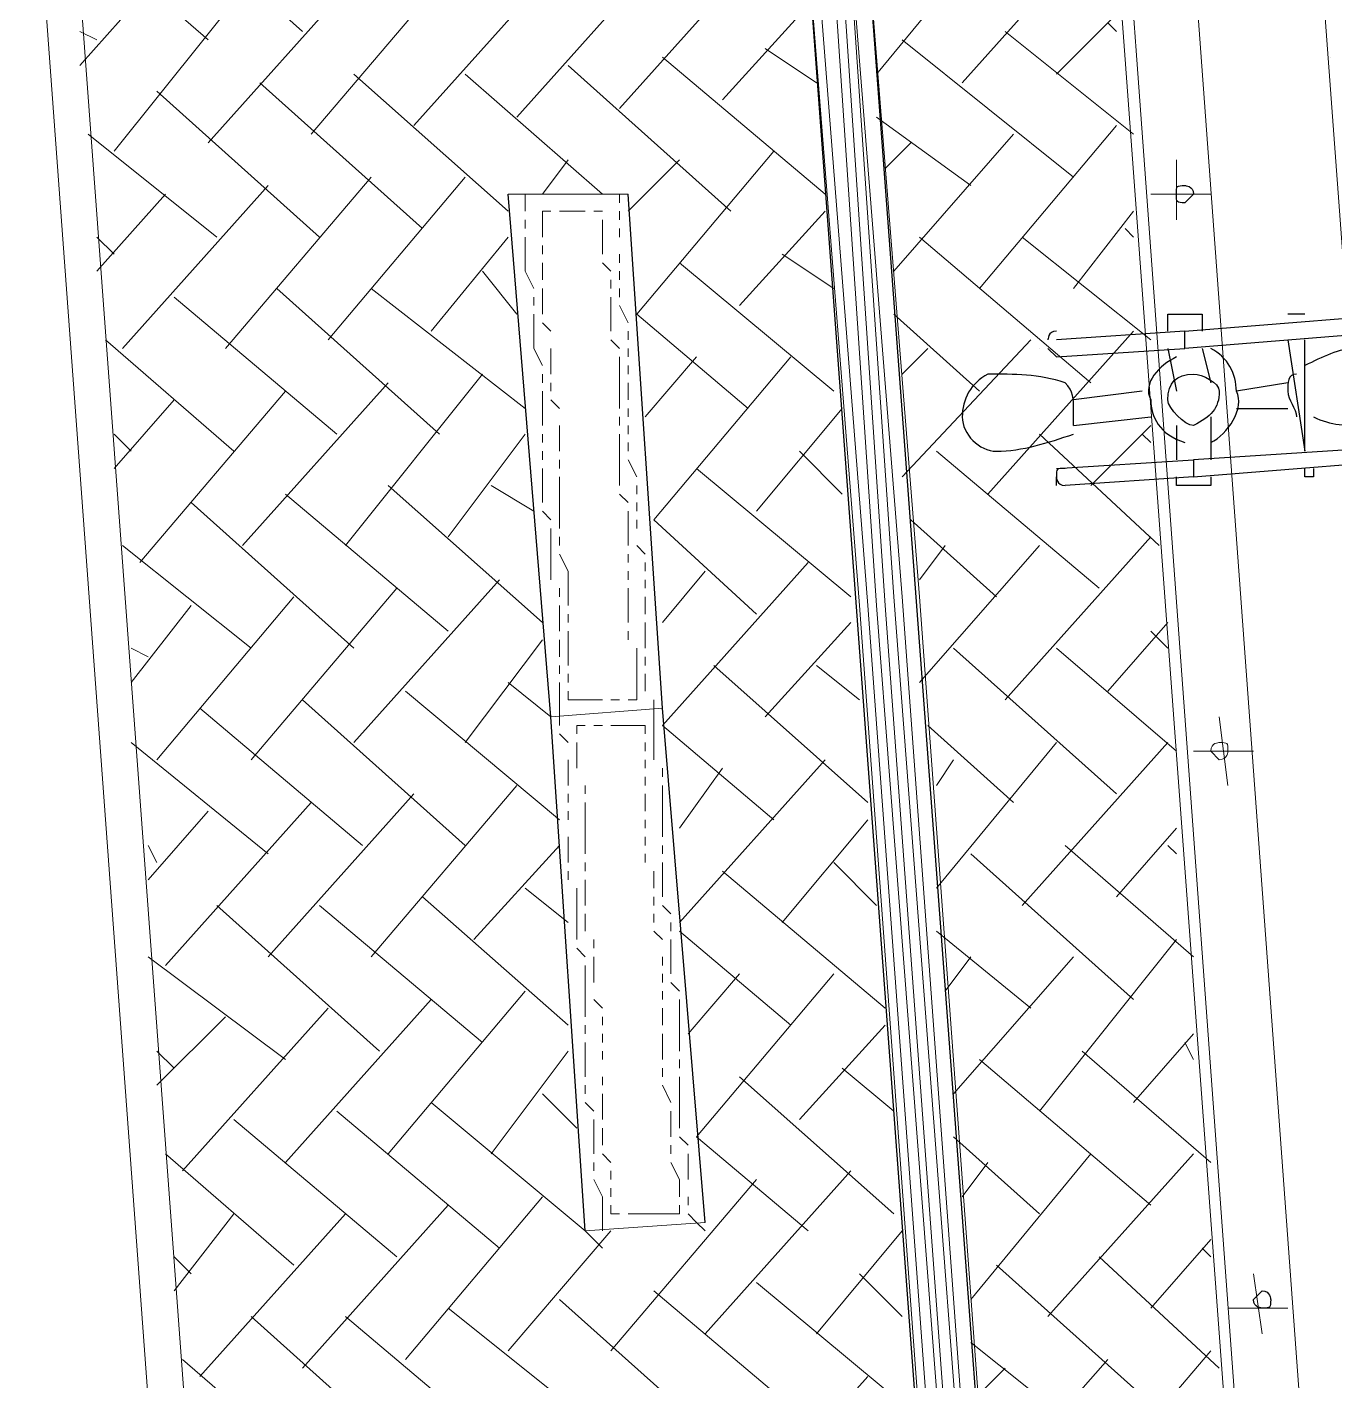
# Model space of a CAD drawing. Header units: millimetres. Extents: x 2928 to 3112, y 1220 to 1280.
# Drawn here: x 2999.235 to 2999.744, y 1263.009 to 1263.536 of the extents above; entities that cross this region are included whole.
import ezdxf

# ---------------------------------------------------------------- set-up
doc = ezdxf.new("R2010")
doc.units = ezdxf.units.MM

msp = doc.modelspace()

# ---------------------------------------------------------------- linework, layer by layer
at = {"color": 252, "linetype": 'Continuous', "lineweight": 5, "true_color": 0x989898}
for points in [[(3000.5255, 1266.90065), (2999.21881, 1266.80732), (2999.00214, 1266.79065), (2999.01881, 1266.58065), (2999.35881, 1261.95725), (3000.88217, 1262.07059), (3002.40886, 1262.18392), (3002.06885, 1266.80399), (3002.05218, 1267.01399), (3001.83885, 1266.99732)], [(3000.52883, 1266.88732), (2999.22548, 1266.79065), (2999.01881, 1266.77732), (2999.03214, 1266.57398), (2999.37215, 1261.97392), (3000.88217, 1262.08392), (3002.39219, 1262.19725), (3002.05552, 1266.79732), (3002.03885, 1266.99732), (3001.83218, 1266.98399)], [(2999.44215, 1266.50398), (2999.75215, 1262.30392), (3000.85883, 1262.38726), (3001.96552, 1262.47059), (3001.65885, 1266.66398), (3000.54883, 1266.58398)]]:
    msp.add_lwpolyline(points, close=True, dxfattribs=at)
at = {"color": 7, "linetype": 'Continuous', "lineweight": 9, "true_color": 0x000007}
for points in [[(3000.54883, 1266.58065), (2999.44881, 1266.50065), (2999.75549, 1262.31059), (3000.85883, 1262.39392), (3001.96218, 1262.47392), (3001.65218, 1266.66065)], [(3000.55216, 1266.55398), (2999.47548, 1266.47398), (2999.77882, 1262.33726), (3000.8555, 1262.41726), (3001.93552, 1262.49726), (3001.62885, 1266.63398)], [(3000.5555, 1266.50732), (2999.52548, 1266.43065), (2999.82549, 1262.38726), (3000.85217, 1262.46392), (3001.88218, 1262.54059), (3001.58551, 1266.58065)], [(2999.43881, 1263.26727), (2999.42215, 1263.47061), (2999.46881, 1263.47061), (2999.48215, 1263.2706)], [(2999.45215, 1263.06727), (2999.43881, 1263.26727), (2999.48215, 1263.2706), (2999.49882, 1263.0706)]]:
    msp.add_lwpolyline(points, close=True, dxfattribs=at)
at = {"color": 7, "linetype": 'Continuous', "lineweight": -2, "true_color": 0x000007}
for points in [[(2999.53548, 1263.60727), (2999.64215, 1262.17059), (3000.86883, 1262.26059), (3002.09552, 1262.35059), (3001.99218, 1263.76728)], [(2999.55882, 1263.60727), (2999.66215, 1262.22392), (2999.66215, 1262.22392)], [(2999.68548, 1263.41727), (2999.89215, 1263.43394), (2999.89215, 1263.43394)], [(2999.67882, 1263.41727), (2999.67882, 1263.42394), (2999.69215, 1263.42394), (2999.69215, 1263.41727)], [(2999.89215, 1263.42727), (2999.68548, 1263.4106), (2999.68548, 1263.41727)], [(2999.73215, 1263.42394), (2999.73215, 1263.42394), (2999.72548, 1263.42394), (2999.72548, 1263.42394)], [(2999.68548, 1263.41727), (2999.63548, 1263.41394), (2999.63548, 1263.41394)], [(2999.63548, 1263.40727), (2999.68548, 1263.4106), (2999.68548, 1263.41727)], [(2999.72548, 1263.41394), (2999.73215, 1263.3706), (2999.73215, 1263.3706)], [(2999.73215, 1263.3706), (2999.73215, 1263.41394), (2999.73215, 1263.41394)], [(2999.67882, 1263.4106), (2999.68215, 1263.39394), (2999.68215, 1263.39394)], [(2999.69215, 1263.4106), (2999.69548, 1263.39727), (2999.69548, 1263.39727)], [(2999.72548, 1263.39727), (2999.70548, 1263.39394), (2999.70548, 1263.39394)], [(2999.66882, 1263.39394), (2999.64215, 1263.3906), (2999.64215, 1263.3906)], [(2999.70548, 1263.38727), (2999.72548, 1263.38727), (2999.72548, 1263.38727)], [(2999.64215, 1263.3806), (2999.67215, 1263.38394), (2999.67215, 1263.38394)], [(2999.69548, 1263.38394), (2999.69548, 1263.36727), (2999.69548, 1263.36727)], [(2999.68215, 1263.3806), (2999.68215, 1263.36727), (2999.68215, 1263.36727)], [(2999.89549, 1263.3806), (2999.68882, 1263.36727), (2999.68882, 1263.3606)], [(2999.68882, 1263.3606), (2999.89549, 1263.37727), (2999.89549, 1263.37727)], [(2999.63548, 1263.36394), (2999.68882, 1263.36727), (2999.68882, 1263.3606)], [(2999.63548, 1263.35727), (2999.63548, 1263.3606), (2999.63548, 1263.3606)], [(2999.68882, 1263.3606), (2999.63882, 1263.35727), (2999.63882, 1263.35727)], [(2999.69548, 1263.3606), (2999.69548, 1263.35727), (2999.68215, 1263.35727), (2999.68215, 1263.3606)], [(2999.73549, 1263.36394), (2999.73549, 1263.3606), (2999.73215, 1263.3606), (2999.73215, 1263.36394)]]:
    msp.add_lwpolyline(points, dxfattribs=at)
at = {"color": 9, "linetype": 'Continuous', "lineweight": 5, "true_color": 0xbababa}
for points in [[(2999.63882, 1262.22059), (2999.55882, 1263.3106), (2999.53548, 1263.60727)], [(2999.64215, 1262.22059), (2999.56215, 1263.3106), (2999.53882, 1263.60727)], [(2999.64882, 1262.22059), (2999.56548, 1263.3106), (2999.54548, 1263.60727)], [(2999.64882, 1262.22059), (2999.56882, 1263.3106), (2999.54882, 1263.60727)], [(2999.65548, 1262.22059), (2999.57548, 1263.31394), (2999.55215, 1263.60727)], [(2999.65548, 1262.22059), (2999.57215, 1263.31394), (2999.55215, 1263.60727)], [(2999.66215, 1262.22392), (2999.58215, 1263.31394), (2999.55882, 1263.60727)], [(2999.27881, 1263.59061), (2999.34215, 1263.53394), (2999.34215, 1263.53394)], [(2999.59882, 1263.51394), (2999.65548, 1263.57727), (2999.65548, 1263.57727)], [(2999.25548, 1263.57394), (2999.30548, 1263.53061), (2999.30548, 1263.53061)], [(2999.56548, 1263.51727), (2999.61215, 1263.57394), (2999.61215, 1263.57394)], [(2999.46548, 1263.50394), (2999.52215, 1263.56727), (2999.52215, 1263.56727)], [(2999.34548, 1263.49394), (2999.40215, 1263.56061), (2999.40215, 1263.56061)], [(2999.38548, 1263.49727), (2999.44215, 1263.56061), (2999.44215, 1263.56061)], [(2999.42548, 1263.50061), (2999.48215, 1263.56394), (2999.48215, 1263.56394)], [(2999.25548, 1263.52061), (2999.28215, 1263.55061), (2999.28215, 1263.55061)], [(2999.26881, 1263.48727), (2999.32215, 1263.55394), (2999.32215, 1263.55394)], [(2999.30548, 1263.49061), (2999.36215, 1263.55394), (2999.36215, 1263.55394)], [(2999.50548, 1263.50727), (2999.53882, 1263.54394), (2999.53882, 1263.54394)], [(2999.63548, 1263.51727), (2999.65882, 1263.54061), (2999.65882, 1263.54061)], [(2999.25548, 1263.53394), (2999.26215, 1263.53061), (2999.26215, 1263.53061)], [(2999.61548, 1263.53394), (2999.66548, 1263.49394), (2999.66548, 1263.49394)], [(2999.65548, 1263.53727), (2999.65882, 1263.53394), (2999.65882, 1263.53394)], [(2999.57548, 1263.53061), (2999.64215, 1263.47727), (2999.64215, 1263.47727)], [(2999.48215, 1263.52394), (2999.54548, 1263.47061), (2999.54548, 1263.47061)], [(2999.52215, 1263.52727), (2999.54215, 1263.51394), (2999.54215, 1263.51394)], [(2999.44548, 1263.52061), (2999.50882, 1263.46394), (2999.50882, 1263.46394)], [(2999.32548, 1263.51394), (2999.38881, 1263.45727), (2999.38881, 1263.45727)], [(2999.36215, 1263.51727), (2999.42215, 1263.46394), (2999.42215, 1263.46394)], [(2999.40548, 1263.51727), (2999.45881, 1263.47061), (2999.45881, 1263.47061)], [(2999.28548, 1263.51061), (2999.34881, 1263.45394), (2999.34881, 1263.45394)], [(2999.56548, 1263.50061), (2999.60215, 1263.47394), (2999.60215, 1263.47394)], [(2999.60548, 1263.43394), (2999.65882, 1263.49727), (2999.65882, 1263.49727)], [(2999.25881, 1263.49394), (2999.30881, 1263.45394), (2999.30881, 1263.45394)], [(2999.57215, 1263.4406), (2999.61882, 1263.49394), (2999.61882, 1263.49394)], [(2999.47215, 1263.42394), (2999.52548, 1263.48727), (2999.52548, 1263.48727)], [(2999.56882, 1263.48061), (2999.57882, 1263.49061), (2999.57882, 1263.49061)], [(2999.43548, 1263.47061), (2999.44548, 1263.48394), (2999.44548, 1263.48394)], [(2999.46881, 1263.46394), (2999.48881, 1263.48394), (2999.48881, 1263.48394)], [(2999.31215, 1263.4106), (2999.36881, 1263.47727), (2999.36881, 1263.47727)], [(2999.35215, 1263.41394), (2999.40548, 1263.47727), (2999.40548, 1263.47727)], [(2999.26215, 1263.4406), (2999.28881, 1263.47061), (2999.28881, 1263.47061)], [(2999.27215, 1263.4106), (2999.32881, 1263.47394), (2999.32881, 1263.47394)], [(2999.51215, 1263.42727), (2999.54548, 1263.46394), (2999.54548, 1263.46394)], [(2999.64215, 1263.43394), (2999.66548, 1263.46394), (2999.66548, 1263.46394)], [(2999.66215, 1263.45727), (2999.66548, 1263.45394), (2999.66548, 1263.45394)], [(2999.26215, 1263.45394), (2999.26881, 1263.44727), (2999.26881, 1263.44727)], [(2999.39215, 1263.41727), (2999.42215, 1263.45394), (2999.42215, 1263.45394)], [(2999.58215, 1263.45394), (2999.64882, 1263.39727), (2999.64882, 1263.39727)], [(2999.62215, 1263.45394), (2999.67215, 1263.41394), (2999.67215, 1263.41394)], [(2999.52882, 1263.44727), (2999.54882, 1263.43394), (2999.54882, 1263.43394)], [(2999.41215, 1263.4406), (2999.42548, 1263.42394), (2999.42548, 1263.42394)], [(2999.48881, 1263.44394), (2999.54882, 1263.39394), (2999.54882, 1263.39394)], [(2999.33215, 1263.43394), (2999.39548, 1263.37727), (2999.39548, 1263.37727)], [(2999.36881, 1263.43394), (2999.42881, 1263.38727), (2999.42881, 1263.38727)], [(2999.29215, 1263.4306), (2999.35548, 1263.37727), (2999.35548, 1263.37727)], [(2999.47215, 1263.42394), (2999.51548, 1263.38727), (2999.51548, 1263.38727)], [(2999.57215, 1263.42394), (2999.60548, 1263.39394), (2999.60548, 1263.39394)], [(2999.26548, 1263.41394), (2999.31548, 1263.3706), (2999.31548, 1263.3706)], [(2999.57548, 1263.3606), (2999.62548, 1263.41394), (2999.62548, 1263.41394)], [(2999.60882, 1263.35394), (2999.66548, 1263.41727), (2999.66548, 1263.41727)], [(2999.47548, 1263.38394), (2999.49548, 1263.40727), (2999.49548, 1263.40727)], [(2999.47881, 1263.34394), (2999.53215, 1263.40727), (2999.53215, 1263.40727)], [(2999.57548, 1263.4006), (2999.58548, 1263.4106), (2999.58548, 1263.4106)], [(2999.31881, 1263.33394), (2999.37548, 1263.39727), (2999.37548, 1263.39727)], [(2999.35881, 1263.33394), (2999.41215, 1263.4006), (2999.41215, 1263.4006)], [(2999.27881, 1263.32727), (2999.33548, 1263.39394), (2999.33548, 1263.39394)], [(2999.26881, 1263.36394), (2999.29215, 1263.3906), (2999.29215, 1263.3906)], [(2999.51882, 1263.34727), (2999.55215, 1263.38727), (2999.55215, 1263.38727)], [(2999.26881, 1263.37727), (2999.27548, 1263.3706), (2999.27548, 1263.3706)], [(2999.39881, 1263.33727), (2999.42881, 1263.37727), (2999.42881, 1263.37727)], [(2999.62882, 1263.37727), (2999.67548, 1263.33394), (2999.67548, 1263.33394)], [(2999.64882, 1263.35727), (2999.67215, 1263.3806), (2999.67215, 1263.3806)], [(2999.66882, 1263.37727), (2999.67215, 1263.37394), (2999.67215, 1263.37394)], [(2999.53548, 1263.3706), (2999.55215, 1263.35394), (2999.55215, 1263.35394)], [(2999.58882, 1263.3706), (2999.65215, 1263.31727), (2999.65215, 1263.31727)], [(2999.49548, 1263.36394), (2999.55548, 1263.31394), (2999.55548, 1263.31394)], [(2999.37548, 1263.35727), (2999.43548, 1263.30394), (2999.43548, 1263.30394)], [(2999.41548, 1263.35727), (2999.43215, 1263.34727), (2999.43215, 1263.34727)], [(2999.29881, 1263.3506), (2999.36215, 1263.29394), (2999.36215, 1263.29394)], [(2999.33548, 1263.35394), (2999.39881, 1263.3006), (2999.39881, 1263.3006)], [(2999.47881, 1263.34394), (2999.51882, 1263.30727), (2999.51882, 1263.30727)], [(2999.57882, 1263.34394), (2999.61215, 1263.31394), (2999.61215, 1263.31394)], [(2999.27215, 1263.33394), (2999.32215, 1263.29394), (2999.32215, 1263.29394)], [(2999.58215, 1263.3206), (2999.59215, 1263.33394), (2999.59215, 1263.33394)], [(2999.58215, 1263.2806), (2999.62882, 1263.33394), (2999.62882, 1263.33394)], [(2999.61548, 1263.27394), (2999.67215, 1263.33727), (2999.67215, 1263.33727)], [(2999.48215, 1263.26394), (2999.53882, 1263.32727), (2999.53882, 1263.32727)], [(2999.48215, 1263.30394), (2999.49882, 1263.32394), (2999.49882, 1263.32394)], [(2999.36215, 1263.25727), (2999.41881, 1263.3206), (2999.41881, 1263.3206)], [(2999.28548, 1263.2506), (2999.33881, 1263.31394), (2999.33881, 1263.31394)], [(2999.32215, 1263.2506), (2999.37881, 1263.31727), (2999.37881, 1263.31727)], [(2999.27548, 1263.2806), (2999.29881, 1263.3106), (2999.29881, 1263.3106)], [(2999.52215, 1263.26727), (2999.55548, 1263.30394), (2999.55548, 1263.30394)], [(2999.65548, 1263.27727), (2999.67882, 1263.30394), (2999.67882, 1263.30394)], [(2999.40548, 1263.25727), (2999.43548, 1263.29727), (2999.43548, 1263.29727)], [(2999.67215, 1263.3006), (2999.67882, 1263.29394), (2999.67882, 1263.29394)], [(2999.27548, 1263.29394), (2999.28215, 1263.2906), (2999.28215, 1263.2906)], [(2999.59548, 1263.29394), (2999.65882, 1263.23727), (2999.65882, 1263.23727)], [(2999.63548, 1263.29394), (2999.68215, 1263.25394), (2999.68215, 1263.25394)], [(2999.50215, 1263.28727), (2999.56215, 1263.23394), (2999.56215, 1263.23394)], [(2999.54215, 1263.28727), (2999.55882, 1263.27394), (2999.55882, 1263.27394)], [(2999.38215, 1263.27727), (2999.44215, 1263.22727), (2999.44215, 1263.22727)], [(2999.42215, 1263.2806), (2999.43881, 1263.26727), (2999.43881, 1263.26727)], [(2999.30215, 1263.2706), (2999.36548, 1263.21727), (2999.36548, 1263.21727)], [(2999.34215, 1263.27394), (2999.40548, 1263.21727), (2999.40548, 1263.21727)], [(2999.48215, 1263.26394), (2999.52548, 1263.22727), (2999.52548, 1263.22727)], [(2999.58548, 1263.26394), (2999.61882, 1263.23394), (2999.61882, 1263.23394)], [(2999.27548, 1263.25727), (2999.32881, 1263.21393), (2999.32881, 1263.21393)], [(2999.58882, 1263.2006), (2999.63548, 1263.25727), (2999.63548, 1263.25727)], [(2999.62215, 1263.19393), (2999.67882, 1263.25727), (2999.67882, 1263.25727)], [(2999.48881, 1263.18727), (2999.54548, 1263.2506), (2999.54548, 1263.2506)], [(2999.58882, 1263.2406), (2999.59548, 1263.2506), (2999.59548, 1263.2506)], [(2999.48881, 1263.22393), (2999.50548, 1263.24727), (2999.50548, 1263.24727)], [(2999.36881, 1263.17393), (2999.42548, 1263.2406), (2999.42548, 1263.2406)], [(2999.28881, 1263.1706), (2999.34548, 1263.23394), (2999.34548, 1263.23394)], [(2999.32881, 1263.17393), (2999.38548, 1263.23727), (2999.38548, 1263.23727)], [(2999.28215, 1263.20393), (2999.30548, 1263.2306), (2999.30548, 1263.2306)], [(2999.52882, 1263.18727), (2999.56215, 1263.22727), (2999.56215, 1263.22727)], [(2999.65882, 1263.19727), (2999.68215, 1263.22393), (2999.68215, 1263.22393)], [(2999.28215, 1263.21727), (2999.28548, 1263.2106), (2999.28548, 1263.2106)], [(2999.40881, 1263.1806), (2999.44215, 1263.21727), (2999.44215, 1263.21727)], [(2999.60215, 1263.21393), (2999.66548, 1263.15727), (2999.66548, 1263.15727)], [(2999.63882, 1263.21727), (2999.68882, 1263.17393), (2999.68882, 1263.17393)], [(2999.67882, 1263.21727), (2999.68215, 1263.21393), (2999.68215, 1263.21393)], [(2999.50548, 1263.20727), (2999.56882, 1263.15393), (2999.56882, 1263.15393)], [(2999.54882, 1263.2106), (2999.56548, 1263.19393), (2999.56548, 1263.19393)], [(2999.38881, 1263.19727), (2999.44548, 1263.14727), (2999.44548, 1263.14727)], [(2999.42881, 1263.2006), (2999.44548, 1263.18727), (2999.44548, 1263.18727)], [(2999.30881, 1263.19393), (2999.37215, 1263.13727), (2999.37215, 1263.13727)], [(2999.34881, 1263.19393), (2999.41215, 1263.1406), (2999.41215, 1263.1406)], [(2999.48881, 1263.18393), (2999.53215, 1263.14727), (2999.53215, 1263.14727)], [(2999.58882, 1263.18393), (2999.62548, 1263.15393), (2999.62548, 1263.15393)], [(2999.62882, 1263.11393), (2999.68215, 1263.1806), (2999.68215, 1263.1806)], [(2999.28215, 1263.17393), (2999.33548, 1263.13393), (2999.33548, 1263.13393)], [(2999.59215, 1263.1606), (2999.60215, 1263.17393), (2999.60215, 1263.17393)], [(2999.59548, 1263.1206), (2999.64215, 1263.17393), (2999.64215, 1263.17393)], [(2999.49215, 1263.14393), (2999.51215, 1263.16727), (2999.51215, 1263.16727)], [(2999.49548, 1263.10393), (2999.54882, 1263.16727), (2999.54882, 1263.16727)], [(2999.37548, 1263.09727), (2999.42881, 1263.1606), (2999.42881, 1263.1606)], [(2999.33548, 1263.09393), (2999.39215, 1263.15727), (2999.39215, 1263.15727)], [(2999.28548, 1263.12393), (2999.31215, 1263.1506), (2999.31215, 1263.1506)], [(2999.29548, 1263.0906), (2999.35215, 1263.15393), (2999.35215, 1263.15393)], [(2999.53548, 1263.1106), (2999.56882, 1263.14727), (2999.56882, 1263.14727)], [(2999.66548, 1263.11727), (2999.68882, 1263.14393), (2999.68882, 1263.14393)], [(2999.68548, 1263.1406), (2999.68882, 1263.13393), (2999.68882, 1263.13393)], [(2999.28548, 1263.13727), (2999.29215, 1263.1306), (2999.29215, 1263.1306)], [(2999.41548, 1263.09727), (2999.44548, 1263.13727), (2999.44548, 1263.13727)], [(2999.60548, 1263.13393), (2999.67215, 1263.07727), (2999.67215, 1263.07727)], [(2999.64548, 1263.13727), (2999.69548, 1263.09393), (2999.69548, 1263.09393)], [(2999.55215, 1263.1306), (2999.57215, 1263.11393), (2999.57215, 1263.11393)], [(2999.51215, 1263.12727), (2999.57215, 1263.07393), (2999.57215, 1263.07393)], [(2999.43548, 1263.1206), (2999.44881, 1263.10727), (2999.44881, 1263.10727)], [(2999.35548, 1263.11393), (2999.41881, 1263.0606), (2999.41881, 1263.0606)], [(2999.39215, 1263.11727), (2999.45215, 1263.06727), (2999.45215, 1263.06727)], [(2999.31548, 1263.1106), (2999.37881, 1263.05727), (2999.37881, 1263.05727)], [(2999.49548, 1263.10393), (2999.53882, 1263.06727), (2999.53882, 1263.06727)], [(2999.59548, 1263.10393), (2999.62882, 1263.07393), (2999.62882, 1263.07393)], [(2999.28881, 1263.09727), (2999.33881, 1263.05393), (2999.33881, 1263.05393)], [(2999.60215, 1263.0406), (2999.64882, 1263.09727), (2999.64882, 1263.09727)], [(2999.63215, 1263.03393), (2999.68882, 1263.09727), (2999.68882, 1263.09727)], [(2999.59882, 1263.0806), (2999.60882, 1263.09393), (2999.60882, 1263.09393)], [(2999.46215, 1263.0206), (2999.51882, 1263.08727), (2999.51882, 1263.08727)], [(2999.49882, 1263.02727), (2999.55548, 1263.0906), (2999.55548, 1263.0906)], [(2999.38215, 1263.01727), (2999.43548, 1263.0806), (2999.43548, 1263.0806)], [(2999.34215, 1263.01393), (2999.39881, 1263.07727), (2999.39881, 1263.07727)], [(2999.29215, 1263.04393), (2999.31548, 1263.07393), (2999.31548, 1263.07393)], [(2999.30215, 1263.0106), (2999.35881, 1263.07393), (2999.35881, 1263.07393)], [(2999.49548, 1263.0706), (2999.49882, 1263.06727), (2999.49882, 1263.06727)], [(2999.42215, 1263.0206), (2999.46215, 1263.06727), (2999.46215, 1263.06727)], [(2999.45215, 1263.06727), (2999.45881, 1263.0606), (2999.45881, 1263.0606)], [(2999.54215, 1263.02727), (2999.57548, 1263.06727), (2999.57548, 1263.06727)], [(2999.67215, 1263.03727), (2999.69548, 1263.06393), (2999.69548, 1263.06393)], [(2999.69215, 1263.0606), (2999.69548, 1263.05727), (2999.69548, 1263.05727)], [(2999.29215, 1263.05727), (2999.29881, 1263.0506), (2999.29881, 1263.0506)], [(2999.65215, 1263.05727), (2999.69882, 1263.01393), (2999.69882, 1263.01393)], [(2999.55882, 1263.0506), (2999.57548, 1263.03393), (2999.57548, 1263.03393)], [(2999.61215, 1263.05393), (2999.67548, 1262.99727), (2999.67548, 1262.99727)], [(2999.47881, 1263.04393), (2999.54215, 1262.9906), (2999.54215, 1262.9906)], [(2999.51882, 1263.04727), (2999.57882, 1262.99727), (2999.57882, 1262.99727)], [(2999.44215, 1263.0406), (2999.50548, 1262.98393), (2999.50548, 1262.98393)], [(2999.32215, 1263.03393), (2999.38548, 1262.97726), (2999.38548, 1262.97726)], [(2999.35881, 1263.03393), (2999.42215, 1262.9806), (2999.42215, 1262.9806)], [(2999.39881, 1263.03727), (2999.46548, 1262.98393), (2999.46548, 1262.98393)], [(2999.60215, 1263.02393), (2999.63548, 1262.99727), (2999.63548, 1262.99727)], [(2999.63882, 1262.95393), (2999.69548, 1263.0206), (2999.69548, 1263.0206)], [(2999.29548, 1263.01727), (2999.34548, 1262.97393), (2999.34548, 1262.97393)], [(2999.60548, 1262.9606), (2999.65548, 1263.01727), (2999.65548, 1263.01727)], [(2999.60548, 1263.00393), (2999.61548, 1263.01393), (2999.61548, 1263.01393)], [(2999.50548, 1262.94726), (2999.56215, 1263.0106), (2999.56215, 1263.0106)]]:
    msp.add_lwpolyline(points, dxfattribs=at)
at = {"color": 92, "linetype": 'Continuous', "lineweight": 5, "true_color": 0x00b800}
msp.add_lwpolyline([(2999.74215, 1263.52394), (2999.74215, 1263.52394)], close=True, dxfattribs=at)
at = {"color": 252, "linetype": 'Continuous', "lineweight": 5, "true_color": 0x989898}
for points in [[(2999.68215, 1263.48394), (2999.68215, 1263.4606), (2999.68215, 1263.4606)], [(2999.42881, 1263.46394), (2999.42881, 1263.47061), (2999.42881, 1263.47061)], [(2999.46548, 1263.47061), (2999.46548, 1263.46727), (2999.46548, 1263.46727)], [(2999.67215, 1263.47061), (2999.69548, 1263.47061), (2999.69548, 1263.47061)], [(2999.42881, 1263.45727), (2999.42881, 1263.4606), (2999.42881, 1263.4606)], [(2999.43548, 1263.46394), (2999.43881, 1263.46394), (2999.43881, 1263.46394)], [(2999.43548, 1263.4606), (2999.43548, 1263.46394), (2999.43548, 1263.46394)], [(2999.43548, 1263.45394), (2999.43548, 1263.4606), (2999.43548, 1263.4606)], [(2999.44215, 1263.46394), (2999.44548, 1263.46394), (2999.44548, 1263.46394)], [(2999.44548, 1263.46394), (2999.45215, 1263.46394), (2999.45215, 1263.46394)], [(2999.45548, 1263.46394), (2999.45881, 1263.46394), (2999.45881, 1263.46394)], [(2999.45881, 1263.4606), (2999.45881, 1263.45394), (2999.45881, 1263.45394)], [(2999.46548, 1263.46394), (2999.46548, 1263.4606), (2999.46548, 1263.4606)], [(2999.46548, 1263.45727), (2999.46548, 1263.45394), (2999.46548, 1263.45394)], [(2999.42881, 1263.44727), (2999.42881, 1263.45394), (2999.42881, 1263.45394)], [(2999.43548, 1263.44727), (2999.43548, 1263.4506), (2999.43548, 1263.4506)], [(2999.45881, 1263.45394), (2999.45881, 1263.44727), (2999.45881, 1263.44727)], [(2999.42881, 1263.4406), (2999.42881, 1263.44727), (2999.42881, 1263.44727)], [(2999.46548, 1263.44727), (2999.46548, 1263.44394), (2999.46548, 1263.44394)], [(2999.43215, 1263.43394), (2999.42881, 1263.4406), (2999.42881, 1263.4406)], [(2999.43548, 1263.43727), (2999.43548, 1263.44394), (2999.43548, 1263.44394)], [(2999.45881, 1263.44394), (2999.46215, 1263.4406), (2999.46215, 1263.4406)], [(2999.46548, 1263.4406), (2999.46548, 1263.43727), (2999.46548, 1263.43727)], [(2999.43548, 1263.4306), (2999.43548, 1263.43394), (2999.43548, 1263.43394)], [(2999.46215, 1263.43727), (2999.46215, 1263.43394), (2999.46215, 1263.43394)], [(2999.46548, 1263.43394), (2999.46548, 1263.4306), (2999.46548, 1263.4306)], [(2999.43215, 1263.42727), (2999.43215, 1263.4306), (2999.43215, 1263.4306)], [(2999.43548, 1263.42394), (2999.43548, 1263.4306), (2999.43548, 1263.4306)], [(2999.46215, 1263.4306), (2999.46215, 1263.42394), (2999.46215, 1263.42394)], [(2999.43215, 1263.41727), (2999.43215, 1263.42394), (2999.43215, 1263.42394)], [(2999.46215, 1263.42394), (2999.46215, 1263.41727), (2999.46215, 1263.41727)], [(2999.46548, 1263.42727), (2999.46881, 1263.4206), (2999.46881, 1263.4206)], [(2999.43881, 1263.41727), (2999.43548, 1263.4206), (2999.43548, 1263.4206)], [(2999.43215, 1263.4106), (2999.43215, 1263.41727), (2999.43215, 1263.41727)], [(2999.46215, 1263.41394), (2999.46548, 1263.4106), (2999.46548, 1263.4106)], [(2999.46881, 1263.41727), (2999.46881, 1263.41394), (2999.46881, 1263.41394)], [(2999.43548, 1263.40394), (2999.43215, 1263.4106), (2999.43215, 1263.4106)], [(2999.43881, 1263.40727), (2999.43881, 1263.4106), (2999.43881, 1263.4106)], [(2999.43881, 1263.4006), (2999.43881, 1263.40727), (2999.43881, 1263.40727)], [(2999.46548, 1263.40727), (2999.46548, 1263.4006), (2999.46548, 1263.4006)], [(2999.46881, 1263.4106), (2999.46881, 1263.40727), (2999.46881, 1263.40727)], [(2999.46881, 1263.40394), (2999.46881, 1263.4006), (2999.46881, 1263.4006)], [(2999.43548, 1263.39727), (2999.43548, 1263.4006), (2999.43548, 1263.4006)], [(2999.43881, 1263.39394), (2999.43881, 1263.39727), (2999.43881, 1263.39727)], [(2999.46548, 1263.4006), (2999.46548, 1263.39394), (2999.46548, 1263.39394)], [(2999.46881, 1263.39727), (2999.46881, 1263.3906), (2999.46881, 1263.3906)], [(2999.43548, 1263.38727), (2999.43548, 1263.39394), (2999.43548, 1263.39394)], [(2999.46548, 1263.39394), (2999.46548, 1263.38727), (2999.46548, 1263.38727)], [(2999.43548, 1263.3806), (2999.43548, 1263.38727), (2999.43548, 1263.38727)], [(2999.44215, 1263.38727), (2999.43881, 1263.3906), (2999.43881, 1263.3906)], [(2999.46881, 1263.38727), (2999.46881, 1263.38394), (2999.46881, 1263.38394)], [(2999.46548, 1263.38394), (2999.46548, 1263.3806), (2999.46548, 1263.3806)], [(2999.43548, 1263.37394), (2999.43548, 1263.37727), (2999.43548, 1263.37727)], [(2999.44215, 1263.37727), (2999.44215, 1263.3806), (2999.44215, 1263.3806)], [(2999.44215, 1263.3706), (2999.44215, 1263.37727), (2999.44215, 1263.37727)], [(2999.46548, 1263.37727), (2999.46548, 1263.3706), (2999.46548, 1263.3706)], [(2999.46881, 1263.3806), (2999.46881, 1263.37727), (2999.46881, 1263.37727)], [(2999.43548, 1263.36727), (2999.43548, 1263.3706), (2999.43548, 1263.3706)], [(2999.46548, 1263.3706), (2999.46548, 1263.36394), (2999.46548, 1263.36394)], [(2999.46881, 1263.37394), (2999.46881, 1263.3706), (2999.46881, 1263.3706)], [(2999.44215, 1263.36394), (2999.44215, 1263.36727), (2999.44215, 1263.36727)], [(2999.46881, 1263.36727), (2999.47215, 1263.3606), (2999.47215, 1263.3606)], [(2999.43548, 1263.35727), (2999.43548, 1263.36394), (2999.43548, 1263.36394)], [(2999.44215, 1263.35394), (2999.44215, 1263.3606), (2999.44215, 1263.3606)], [(2999.46548, 1263.36394), (2999.46548, 1263.35727), (2999.46548, 1263.35727)], [(2999.43548, 1263.3506), (2999.43548, 1263.35727), (2999.43548, 1263.35727)], [(2999.47215, 1263.35727), (2999.47215, 1263.35394), (2999.47215, 1263.35394)], [(2999.44215, 1263.34727), (2999.44215, 1263.35394), (2999.44215, 1263.35394)], [(2999.46548, 1263.35394), (2999.46881, 1263.3506), (2999.46881, 1263.3506)], [(2999.47215, 1263.3506), (2999.47215, 1263.34727), (2999.47215, 1263.34727)], [(2999.43881, 1263.34394), (2999.43548, 1263.34727), (2999.43548, 1263.34727)], [(2999.44215, 1263.3406), (2999.44215, 1263.34727), (2999.44215, 1263.34727)], [(2999.46881, 1263.34727), (2999.46881, 1263.3406), (2999.46881, 1263.3406)], [(2999.47215, 1263.34394), (2999.47215, 1263.3406), (2999.47215, 1263.3406)], [(2999.43881, 1263.33394), (2999.43881, 1263.3406), (2999.43881, 1263.3406)], [(2999.46881, 1263.3406), (2999.46881, 1263.33394), (2999.46881, 1263.33394)], [(2999.43881, 1263.32727), (2999.43881, 1263.33394), (2999.43881, 1263.33394)], [(2999.44215, 1263.33394), (2999.44215, 1263.33727), (2999.44215, 1263.33727)], [(2999.47215, 1263.33394), (2999.47548, 1263.3306), (2999.47548, 1263.3306)], [(2999.44548, 1263.32394), (2999.44215, 1263.3306), (2999.44215, 1263.3306)], [(2999.46881, 1263.3306), (2999.46881, 1263.32727), (2999.46881, 1263.32727)], [(2999.43881, 1263.3206), (2999.43881, 1263.32727), (2999.43881, 1263.32727)], [(2999.44548, 1263.31727), (2999.44548, 1263.32394), (2999.44548, 1263.32394)], [(2999.46881, 1263.32394), (2999.46881, 1263.3206), (2999.46881, 1263.3206)], [(2999.47548, 1263.32727), (2999.47548, 1263.32394), (2999.47548, 1263.32394)], [(2999.47548, 1263.3206), (2999.47548, 1263.31727), (2999.47548, 1263.31727)], [(2999.44215, 1263.31394), (2999.44215, 1263.31727), (2999.44215, 1263.31727)], [(2999.44548, 1263.3106), (2999.44548, 1263.31727), (2999.44548, 1263.31727)], [(2999.46881, 1263.31727), (2999.46881, 1263.3106), (2999.46881, 1263.3106)], [(2999.47548, 1263.31394), (2999.47548, 1263.30727), (2999.47548, 1263.30727)], [(2999.44215, 1263.30394), (2999.44215, 1263.3106), (2999.44215, 1263.3106)], [(2999.44548, 1263.30394), (2999.44548, 1263.30727), (2999.44548, 1263.30727)], [(2999.46881, 1263.3106), (2999.46881, 1263.30394), (2999.46881, 1263.30394)], [(2999.44215, 1263.3006), (2999.44215, 1263.30394), (2999.44215, 1263.30394)], [(2999.47548, 1263.30394), (2999.47548, 1263.3006), (2999.47548, 1263.3006)], [(2999.44215, 1263.2906), (2999.44215, 1263.29727), (2999.44215, 1263.29727)], [(2999.44548, 1263.29394), (2999.44548, 1263.3006), (2999.44548, 1263.3006)], [(2999.46881, 1263.3006), (2999.46881, 1263.29727), (2999.46881, 1263.29727)], [(2999.47548, 1263.3006), (2999.47548, 1263.29394), (2999.47548, 1263.29394)], [(2999.44548, 1263.28727), (2999.44548, 1263.29394), (2999.44548, 1263.29394)], [(2999.47215, 1263.29394), (2999.47215, 1263.28727), (2999.47215, 1263.28727)], [(2999.44215, 1263.28394), (2999.44215, 1263.28727), (2999.44215, 1263.28727)], [(2999.47215, 1263.28727), (2999.47215, 1263.2806), (2999.47215, 1263.2806)], [(2999.47548, 1263.2906), (2999.47548, 1263.28727), (2999.47548, 1263.28727)], [(2999.44548, 1263.2806), (2999.44548, 1263.28394), (2999.44548, 1263.28394)], [(2999.47548, 1263.28394), (2999.47548, 1263.27727), (2999.47548, 1263.27727)], [(2999.44215, 1263.27394), (2999.44215, 1263.2806), (2999.44215, 1263.2806)], [(2999.45215, 1263.27394), (2999.44548, 1263.27394), (2999.44548, 1263.27727)], [(2999.47215, 1263.2806), (2999.47215, 1263.27394), (2999.46881, 1263.27394)], [(2999.44215, 1263.2706), (2999.44215, 1263.27394), (2999.44215, 1263.27394)], [(2999.44215, 1263.26394), (2999.44215, 1263.2706), (2999.44215, 1263.2706)], [(2999.45881, 1263.27394), (2999.45215, 1263.27394), (2999.45215, 1263.27394)], [(2999.46548, 1263.27394), (2999.46215, 1263.27394), (2999.46215, 1263.27394)], [(2999.47881, 1263.27394), (2999.47881, 1263.2706), (2999.47881, 1263.2706)], [(2999.47881, 1263.2706), (2999.47881, 1263.26394), (2999.47881, 1263.26394)], [(2999.69882, 1263.26727), (2999.70215, 1263.2406), (2999.70215, 1263.2406)], [(2999.44548, 1263.25727), (2999.44215, 1263.2606), (2999.44215, 1263.2606)], [(2999.44881, 1263.26394), (2999.45215, 1263.26394), (2999.45215, 1263.26394)], [(2999.44881, 1263.2606), (2999.44881, 1263.26394), (2999.44881, 1263.26394)], [(2999.45548, 1263.26394), (2999.45881, 1263.26394), (2999.45881, 1263.26394)], [(2999.46215, 1263.26394), (2999.46881, 1263.26394), (2999.46881, 1263.26394)], [(2999.46881, 1263.26394), (2999.47548, 1263.26394), (2999.47548, 1263.2606)], [(2999.47881, 1263.26394), (2999.47881, 1263.25727), (2999.47881, 1263.25727)], [(2999.44881, 1263.2506), (2999.44881, 1263.25727), (2999.44881, 1263.25727)], [(2999.47548, 1263.25727), (2999.47548, 1263.25394), (2999.47548, 1263.25394)], [(2999.47881, 1263.25727), (2999.47881, 1263.2506), (2999.47881, 1263.2506)], [(2999.44548, 1263.24727), (2999.44548, 1263.2506), (2999.44548, 1263.2506)], [(2999.44881, 1263.24727), (2999.44881, 1263.2506), (2999.44881, 1263.2506)], [(2999.47548, 1263.2506), (2999.47548, 1263.24727), (2999.47548, 1263.24727)], [(2999.68882, 1263.25394), (2999.71215, 1263.25394), (2999.71215, 1263.25394)], [(2999.44548, 1263.2406), (2999.44548, 1263.24727), (2999.44548, 1263.24727)], [(2999.47548, 1263.24394), (2999.47548, 1263.2406), (2999.47548, 1263.2406)], [(2999.48215, 1263.24727), (2999.48215, 1263.24394), (2999.48215, 1263.24394)], [(2999.45215, 1263.23727), (2999.45215, 1263.2406), (2999.45215, 1263.2406)], [(2999.48215, 1263.2406), (2999.48215, 1263.23394), (2999.48215, 1263.23394)], [(2999.44548, 1263.23394), (2999.44548, 1263.23727), (2999.44548, 1263.23727)], [(2999.45215, 1263.22727), (2999.45215, 1263.23394), (2999.45215, 1263.23394)], [(2999.47548, 1263.23727), (2999.47548, 1263.2306), (2999.47548, 1263.2306)], [(2999.48215, 1263.23394), (2999.48215, 1263.22727), (2999.48215, 1263.22727)], [(2999.44548, 1263.22727), (2999.44548, 1263.2306), (2999.44548, 1263.2306)], [(2999.45215, 1263.2206), (2999.45215, 1263.22727), (2999.45215, 1263.22727)], [(2999.47548, 1263.22727), (2999.47548, 1263.22393), (2999.47548, 1263.22393)], [(2999.48215, 1263.22727), (2999.48215, 1263.2206), (2999.48215, 1263.2206)], [(2999.44548, 1263.21727), (2999.44548, 1263.2206), (2999.44548, 1263.2206)], [(2999.45215, 1263.21393), (2999.45215, 1263.2206), (2999.45215, 1263.2206)], [(2999.47548, 1263.2206), (2999.47548, 1263.21727), (2999.47548, 1263.21727)], [(2999.44548, 1263.2106), (2999.44548, 1263.21727), (2999.44548, 1263.21727)], [(2999.47548, 1263.21393), (2999.47548, 1263.2106), (2999.47548, 1263.2106)], [(2999.48215, 1263.21727), (2999.48215, 1263.21393), (2999.48215, 1263.21393)], [(2999.44548, 1263.20393), (2999.44548, 1263.20727), (2999.44548, 1263.20727)], [(2999.45215, 1263.20727), (2999.45215, 1263.2106), (2999.45215, 1263.2106)], [(2999.47881, 1263.20727), (2999.47881, 1263.2006), (2999.47881, 1263.2006)], [(2999.48215, 1263.2106), (2999.48215, 1263.20393), (2999.48215, 1263.20393)], [(2999.45215, 1263.19727), (2999.45215, 1263.20393), (2999.45215, 1263.20393)], [(2999.48215, 1263.20393), (2999.48215, 1263.19727), (2999.48215, 1263.19727)], [(2999.44881, 1263.19393), (2999.44881, 1263.2006), (2999.44881, 1263.2006)], [(2999.45215, 1263.19393), (2999.45215, 1263.19727), (2999.45215, 1263.19727)], [(2999.47881, 1263.19727), (2999.47881, 1263.19393), (2999.47881, 1263.19393)], [(2999.44881, 1263.18727), (2999.44881, 1263.19393), (2999.44881, 1263.19393)], [(2999.48215, 1263.19393), (2999.48548, 1263.1906), (2999.48548, 1263.1906)], [(2999.44881, 1263.1806), (2999.44881, 1263.18727), (2999.44881, 1263.18727)], [(2999.45215, 1263.18393), (2999.45215, 1263.1906), (2999.45215, 1263.1906)], [(2999.47881, 1263.1906), (2999.47881, 1263.18727), (2999.47881, 1263.18727)], [(2999.48548, 1263.18727), (2999.48548, 1263.18393), (2999.48548, 1263.18393)], [(2999.47881, 1263.18393), (2999.48215, 1263.1806), (2999.48215, 1263.1806)], [(2999.45215, 1263.17393), (2999.44881, 1263.17727), (2999.44881, 1263.17727)], [(2999.45548, 1263.17727), (2999.45548, 1263.1806), (2999.45548, 1263.1806)], [(2999.48548, 1263.1806), (2999.48548, 1263.17393), (2999.48548, 1263.17393)], [(2999.45215, 1263.16393), (2999.45215, 1263.1706), (2999.45215, 1263.1706)], [(2999.45548, 1263.16727), (2999.45548, 1263.17393), (2999.45548, 1263.17393)], [(2999.48215, 1263.17393), (2999.48215, 1263.1706), (2999.48215, 1263.1706)], [(2999.48548, 1263.17393), (2999.48548, 1263.16727), (2999.48548, 1263.16727)], [(2999.45548, 1263.16393), (2999.45548, 1263.16727), (2999.45548, 1263.16727)], [(2999.48215, 1263.16727), (2999.48215, 1263.16393), (2999.48215, 1263.16393)], [(2999.45215, 1263.15727), (2999.45215, 1263.16393), (2999.45215, 1263.16393)], [(2999.48215, 1263.1606), (2999.48215, 1263.15727), (2999.48215, 1263.15727)], [(2999.48548, 1263.16393), (2999.48881, 1263.1606), (2999.48881, 1263.1606)], [(2999.45215, 1263.1506), (2999.45215, 1263.15727), (2999.45215, 1263.15727)], [(2999.45881, 1263.15393), (2999.45548, 1263.15727), (2999.45548, 1263.15727)], [(2999.48881, 1263.15727), (2999.48881, 1263.1506), (2999.48881, 1263.1506)], [(2999.45881, 1263.14727), (2999.45881, 1263.1506), (2999.45881, 1263.1506)], [(2999.48215, 1263.15393), (2999.48215, 1263.14727), (2999.48215, 1263.14727)], [(2999.48881, 1263.1506), (2999.48881, 1263.14393), (2999.48881, 1263.14393)], [(2999.45215, 1263.14393), (2999.45215, 1263.14727), (2999.45215, 1263.14727)], [(2999.45881, 1263.1406), (2999.45881, 1263.14393), (2999.45881, 1263.14393)], [(2999.48215, 1263.14393), (2999.48215, 1263.1406), (2999.48215, 1263.1406)], [(2999.48881, 1263.14393), (2999.48881, 1263.13727), (2999.48881, 1263.13727)], [(2999.45215, 1263.13393), (2999.45215, 1263.1406), (2999.45215, 1263.1406)], [(2999.48215, 1263.1406), (2999.48215, 1263.13393), (2999.48215, 1263.13393)], [(2999.45215, 1263.12727), (2999.45215, 1263.13393), (2999.45215, 1263.13393)], [(2999.45881, 1263.13393), (2999.45881, 1263.13727), (2999.45881, 1263.13727)], [(2999.48881, 1263.13393), (2999.48881, 1263.1306), (2999.48881, 1263.1306)], [(2999.48215, 1263.1306), (2999.48215, 1263.12727), (2999.48215, 1263.12727)], [(2999.45215, 1263.1206), (2999.45215, 1263.12393), (2999.45215, 1263.12393)], [(2999.45881, 1263.12393), (2999.45881, 1263.12727), (2999.45881, 1263.12727)], [(2999.48215, 1263.12393), (2999.48548, 1263.11727), (2999.48548, 1263.11727)], [(2999.48881, 1263.12727), (2999.48881, 1263.1206), (2999.48881, 1263.1206)], [(2999.45881, 1263.11393), (2999.45881, 1263.1206), (2999.45881, 1263.1206)], [(2999.48881, 1263.1206), (2999.48881, 1263.11393), (2999.48881, 1263.11393)], [(2999.45548, 1263.11393), (2999.45215, 1263.11727), (2999.45215, 1263.11727)], [(2999.45881, 1263.1106), (2999.45881, 1263.11393), (2999.45881, 1263.11393)], [(2999.48548, 1263.11393), (2999.48548, 1263.1106), (2999.48548, 1263.1106)], [(2999.48881, 1263.11393), (2999.48881, 1263.10727), (2999.48881, 1263.10727)], [(2999.45548, 1263.10393), (2999.45548, 1263.1106), (2999.45548, 1263.1106)], [(2999.45881, 1263.1006), (2999.45881, 1263.10727), (2999.45881, 1263.10727)], [(2999.48548, 1263.1106), (2999.48548, 1263.10393), (2999.48548, 1263.10393)], [(2999.45548, 1263.09727), (2999.45548, 1263.10393), (2999.45548, 1263.10393)], [(2999.48881, 1263.10393), (2999.49215, 1263.1006), (2999.49215, 1263.1006)], [(2999.46215, 1263.09393), (2999.45881, 1263.09727), (2999.45881, 1263.09727)], [(2999.48548, 1263.1006), (2999.48548, 1263.09727), (2999.48548, 1263.09727)], [(2999.49215, 1263.09727), (2999.49215, 1263.0906), (2999.49215, 1263.0906)], [(2999.45548, 1263.0906), (2999.45548, 1263.09393), (2999.45548, 1263.09393)], [(2999.48548, 1263.09393), (2999.48881, 1263.08727), (2999.48881, 1263.08727)], [(2999.45881, 1263.0806), (2999.45548, 1263.08727), (2999.45548, 1263.08727)], [(2999.46215, 1263.08727), (2999.46215, 1263.0906), (2999.46215, 1263.0906)], [(2999.48881, 1263.08727), (2999.48881, 1263.0806), (2999.48881, 1263.0806)], [(2999.49215, 1263.0906), (2999.49215, 1263.08727), (2999.49215, 1263.08727)], [(2999.45881, 1263.07393), (2999.45881, 1263.0806), (2999.45881, 1263.0806)], [(2999.46215, 1263.0806), (2999.46215, 1263.08393), (2999.46215, 1263.08393)], [(2999.49215, 1263.0806), (2999.49215, 1263.07727), (2999.49215, 1263.07727)], [(2999.46548, 1263.07393), (2999.46215, 1263.07393), (2999.46215, 1263.07727)], [(2999.48881, 1263.07727), (2999.48881, 1263.07393), (2999.48215, 1263.07393)], [(2999.45881, 1263.06727), (2999.45881, 1263.07393), (2999.45881, 1263.07393)], [(2999.47548, 1263.07393), (2999.46881, 1263.07393), (2999.46881, 1263.07393)], [(2999.48215, 1263.07393), (2999.47548, 1263.07393), (2999.47548, 1263.07393)], [(2999.49215, 1263.07393), (2999.49548, 1263.0706), (2999.49548, 1263.0706)], [(2999.71215, 1263.0506), (2999.71548, 1263.02727), (2999.71548, 1263.02727)], [(2999.70215, 1263.03727), (2999.72548, 1263.03727), (2999.72548, 1263.03727)]]:
    msp.add_lwpolyline(points, dxfattribs=at)
at = {"color": 253, "linetype": 'Continuous', "lineweight": -2, "true_color": 0x9a9a9a}
for points in [[(2999.43881, 1263.26727), (2999.42215, 1263.47061), (2999.42215, 1263.47061)], [(2999.48215, 1263.2706), (2999.46881, 1263.47061), (2999.46881, 1263.47061)], [(2999.49882, 1263.0706), (2999.48215, 1263.2706), (2999.48215, 1263.2706)], [(2999.45215, 1263.06727), (2999.43881, 1263.26727), (2999.43881, 1263.26727)]]:
    msp.add_lwpolyline(points, dxfattribs=at)
at = {"color": 7, "linetype": 'Continuous', "lineweight": -2, "true_color": 0x000007}
msp.add_lwpolyline([(2999.62882, 1263.4106), (2999.62882, 1263.4106)], close=True, dxfattribs=at)
for points, knots in [([(2999.68548, 1263.46727), (2999.68548, 1263.46727), (2999.68882, 1263.47061), (2999.68882, 1263.47061), (2999.68882, 1263.47061), (2999.68882, 1263.47394), (2999.68548, 1263.47394), (2999.68548, 1263.47394), (2999.68548, 1263.47394), (2999.68215, 1263.47394), (2999.68215, 1263.47394), (2999.68215, 1263.47061), (2999.68215, 1263.47061), (2999.68215, 1263.46727), (2999.68215, 1263.46727), (2999.68548, 1263.46727)], [0, 0, 0, 0, 0.0625, 0.0625, 0.0625, 0.0625, 0.125, 0.125, 0.125, 0.125, 0.1875, 0.1875, 0.1875, 0.1875, 1, 1, 1, 1]), ([(2999.68215, 1263.40727), (2999.67548, 1263.40394), (2999.66882, 1263.39727), (2999.67215, 1263.3906), (2999.67215, 1263.3906), (2999.67215, 1263.38394), (2999.67548, 1263.37727), (2999.68548, 1263.37394)], [0, 0, 0, 0, 0.125, 0.125, 0.125, 0.125, 1, 1, 1, 1]), ([(2999.69548, 1263.37394), (2999.70215, 1263.37727), (2999.70882, 1263.38727), (2999.70548, 1263.39394), (2999.70548, 1263.39394), (2999.70548, 1263.4006), (2999.70215, 1263.40727), (2999.69548, 1263.4106)], [0, 0, 0, 0, 0.125, 0.125, 0.125, 0.125, 1, 1, 1, 1]), ([(2999.68882, 1263.4006), (2999.68215, 1263.4006), (2999.67882, 1263.39727), (2999.67882, 1263.3906), (2999.67882, 1263.3906), (2999.67882, 1263.38727), (2999.68548, 1263.3806), (2999.68882, 1263.3806), (2999.68882, 1263.3806), (2999.69548, 1263.38394), (2999.69882, 1263.38727), (2999.69882, 1263.39394), (2999.69882, 1263.39394), (2999.69882, 1263.39727), (2999.69215, 1263.4006), (2999.68882, 1263.4006)], [0, 0, 0, 0, 0.0625, 0.0625, 0.0625, 0.0625, 0.125, 0.125, 0.125, 0.125, 0.1875, 0.1875, 0.1875, 0.1875, 1, 1, 1, 1]), ([(2999.71548, 1263.03727), (2999.71882, 1263.03727), (2999.71882, 1263.03727), (2999.71882, 1263.0406), (2999.71882, 1263.0406), (2999.71882, 1263.0406), (2999.71882, 1263.04393), (2999.71548, 1263.04393), (2999.71548, 1263.04393), (2999.71548, 1263.04393), (2999.71215, 1263.0406), (2999.71215, 1263.0406), (2999.71215, 1263.0406), (2999.71215, 1263.03727), (2999.71548, 1263.03727), (2999.71548, 1263.03727)], [0, 0, 0, 0, 0.0625, 0.0625, 0.0625, 0.0625, 0.125, 0.125, 0.125, 0.125, 0.1875, 0.1875, 0.1875, 0.1875, 1, 1, 1, 1])]:
    msp.add_open_spline(points, degree=3, knots=knots, dxfattribs=at)
for points in [[(2999.63548, 1263.41727), (2999.63215, 1263.41727), (2999.63215, 1263.41394), (2999.63215, 1263.41394)], [(2999.63215, 1263.4106), (2999.63215, 1263.4106), (2999.63548, 1263.40727), (2999.63548, 1263.40727)], [(2999.75215, 1263.4106), (2999.74549, 1263.4106), (2999.73882, 1263.40727), (2999.73215, 1263.40394)], [(2999.72882, 1263.40394), (2999.72882, 1263.40394), (2999.72882, 1263.40394), (2999.72882, 1263.40394)], [(2999.60882, 1263.4006), (2999.60215, 1263.39727), (2999.59882, 1263.3906), (2999.59882, 1263.38394)], [(2999.63882, 1263.39727), (2999.62882, 1263.4006), (2999.61882, 1263.4006), (2999.60882, 1263.4006)], [(2999.64215, 1263.38727), (2999.64215, 1263.3906), (2999.64215, 1263.39394), (2999.63882, 1263.39727)], [(2999.72882, 1263.4006), (2999.72548, 1263.4006), (2999.72548, 1263.39727), (2999.72548, 1263.39394)], [(2999.72548, 1263.39394), (2999.72548, 1263.3906), (2999.72882, 1263.38727), (2999.72882, 1263.38394)], [(2999.64215, 1263.3806), (2999.64215, 1263.38394), (2999.64215, 1263.38394), (2999.64215, 1263.38727)], [(2999.59882, 1263.38394), (2999.59882, 1263.37727), (2999.60548, 1263.3706), (2999.61215, 1263.3706)], [(2999.72882, 1263.38394), (2999.72882, 1263.38394), (2999.72882, 1263.38394), (2999.72882, 1263.38394)], [(2999.73549, 1263.38394), (2999.74215, 1263.3806), (2999.74882, 1263.3806), (2999.75549, 1263.3806)], [(2999.61215, 1263.3706), (2999.62215, 1263.3706), (2999.63215, 1263.37394), (2999.64215, 1263.37727)], [(2999.63882, 1263.36394), (2999.63548, 1263.36394), (2999.63548, 1263.36394), (2999.63548, 1263.3606)], [(2999.63548, 1263.3606), (2999.63548, 1263.3606), (2999.63548, 1263.35727), (2999.63882, 1263.35727)]]:
    msp.add_open_spline(points, degree=3, dxfattribs=at)
at = {"color": 7, "linetype": 'Continuous', "lineweight": 9, "true_color": 0x000007}
msp.add_open_spline([(2999.69882, 1263.2506), (2999.70215, 1263.2506), (2999.70215, 1263.25394), (2999.70215, 1263.25394), (2999.70215, 1263.25394), (2999.70215, 1263.25727), (2999.70215, 1263.25727), (2999.69882, 1263.25727), (2999.69882, 1263.25727), (2999.69882, 1263.25727), (2999.69548, 1263.25727), (2999.69548, 1263.25394), (2999.69548, 1263.25394), (2999.69548, 1263.25394), (2999.69882, 1263.2506), (2999.69882, 1263.2506)], degree=3, knots=[0, 0, 0, 0, 0.0625, 0.0625, 0.0625, 0.0625, 0.125, 0.125, 0.125, 0.125, 0.1875, 0.1875, 0.1875, 0.1875, 1, 1, 1, 1], dxfattribs=at)

doc.saveas('drawing.dxf')
